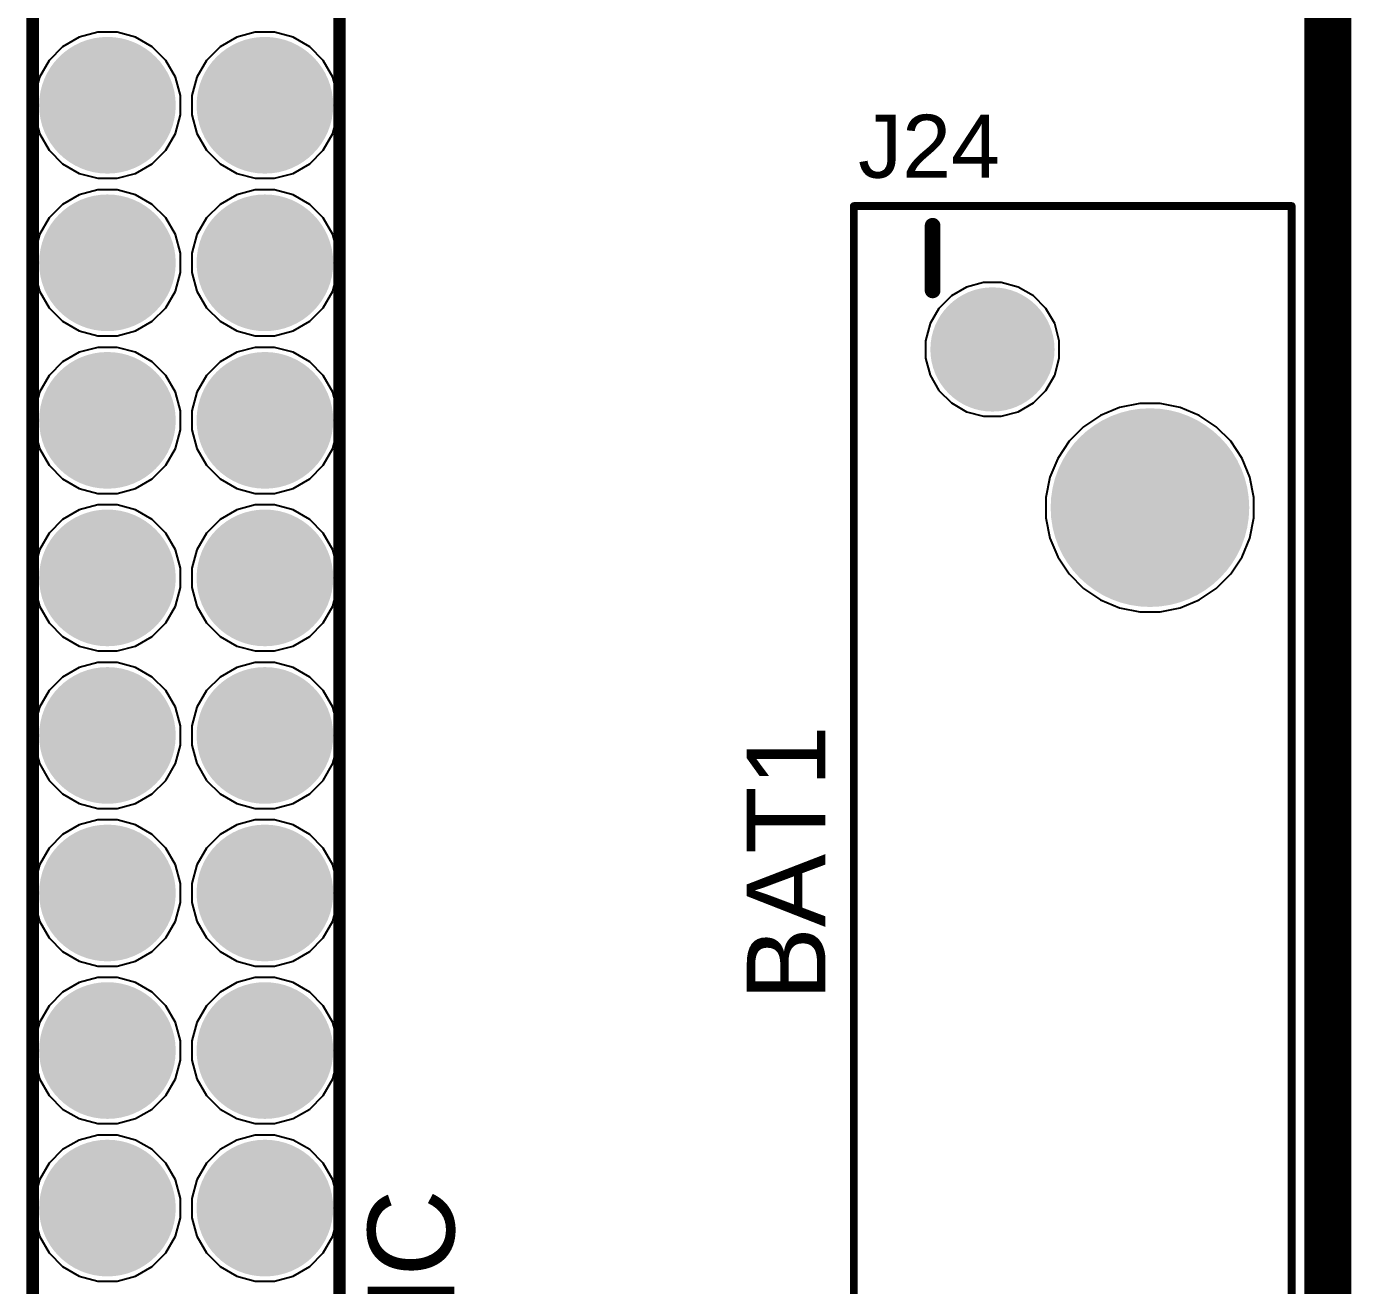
# Model space of a CAD drawing. Header units: millimetres. Extents: x -11 to 156, y -11 to 109.
# Drawn here: x 134.59 to 155.96, y 42.54 to 62.84 of the extents above; entities that cross this region are included whole.
import ezdxf

# ---------------------------------------------------------------- set-up
doc = ezdxf.new("R2010")
doc.units = ezdxf.units.MM
for name, color, linetype in [('BottomLayer', 5, 'Continuous'), ('BottomSolder', 6, 'Continuous'), ('Mechanical1', 6, 'Continuous'), ('Mechanical2', 216, 'Continuous'), ('MultiLayer', 9, 'Continuous'), ('PadHoleLayer', 156, 'Continuous'), ('TopLayer', 1, 'Continuous'), ('TopOverlay', 2, 'Continuous'), ('TopSolder', 216, 'Continuous')]:
    doc.layers.add(name, color=color, linetype=linetype)
doc.styles.add('Arial', font='', dxfattribs={"height": 0.2})
doc.styles.get('Arial').set_extended_font_data('Arial')

# ---------------------------------------------------------------- blocks, each defined once
blk = doc.blocks.new('NH5077_LF_66')
at = {"layer": 'BottomLayer'}
h = blk.add_hatch(color=5, dxfattribs=at)
edge = h.paths.add_edge_path()
edge.add_arc((12.7, 1.27), 0.9, 0, 360)
h = blk.add_hatch(color=5, dxfattribs=at)
edge = h.paths.add_edge_path()
edge.add_arc((10.15, -1.27), 1.5, 0, 360)
at = {"layer": 'BottomSolder'}
h = blk.add_hatch(color=6, dxfattribs=at)
edge = h.paths.add_edge_path()
edge.add_arc((12.7, 1.27), 1.0016, 0, 360)
h = blk.add_hatch(color=6, dxfattribs=at)
edge = h.paths.add_edge_path()
edge.add_arc((10.15, -1.27), 1.6016, 0, 360)
at = {"layer": 'MultiLayer'}
h = blk.add_hatch(color=9, dxfattribs=at)
edge = h.paths.add_edge_path()
edge.add_arc((12.7, 1.27), 0.9, 0, 360)
h = blk.add_hatch(color=9, dxfattribs=at)
edge = h.paths.add_edge_path()
edge.add_arc((10.15, -1.27), 1.5, 0, 360)
at = {"layer": 'PadHoleLayer'}
h = blk.add_hatch(color=156, dxfattribs=at)
edge = h.paths.add_edge_path()
edge.add_arc((12.7, 1.27), 0.46, 0, 360)
h = blk.add_hatch(color=156, dxfattribs=at)
edge = h.paths.add_edge_path()
edge.add_arc((10.15, -1.27), 0.91, 0, 360)
at = {"layer": 'TopLayer'}
h = blk.add_hatch(color=1, dxfattribs=at)
edge = h.paths.add_edge_path()
edge.add_arc((12.7, 1.27), 0.9, 0, 360)
h = blk.add_hatch(color=1, dxfattribs=at)
edge = h.paths.add_edge_path()
edge.add_arc((10.15, -1.27), 1.5, 0, 360)
at = {"layer": 'TopSolder'}
h = blk.add_hatch(color=216, dxfattribs=at)
edge = h.paths.add_edge_path()
edge.add_arc((12.7, 1.27), 1.0016, 0, 360)
h = blk.add_hatch(color=216, dxfattribs=at)
edge = h.paths.add_edge_path()
edge.add_arc((10.15, -1.27), 1.6016, 0, 360)
at = {"layer": 'TopOverlay'}
for points, const_width in [([(-15.0622, 3.5052), (15.0114, 3.5052)], 0.127), ([(15.0114, 3.5052), (15.0114, -3.556)], 0.127), ([(13.6525, 2.2352), (14.6939, 2.2352)], 0.254), ([(-15.0622, -3.556), (15.0114, -3.556)], 0.127)]:
    blk.add_lwpolyline(points, dxfattribs=dict(at, const_width=const_width))
for points, const_width in [([(14.97965, 3.5052, 1), (15.04315, 3.5052, 1)], 0.0635), ([(14.97965, 3.5052, 1), (15.04315, 3.5052, 1)], 0.0635), ([(13.589, 2.2352, 1), (13.716, 2.2352, 1)], 0.127), ([(14.6304, 2.2352, 1), (14.7574, 2.2352, 1)], 0.127), ([(14.97965, -3.556, 1), (15.04315, -3.556, 1)], 0.0635), ([(14.97965, -3.556, 1), (15.04315, -3.556, 1)], 0.0635)]:
    blk.add_lwpolyline(points, format="xyb", close=True, dxfattribs=dict(at, const_width=const_width))
blk = doc.blocks.new('ESW_132_12_G_D_89')
at = {"layer": 'BottomLayer'}
h = blk.add_hatch(color=5, dxfattribs=at)
edge = h.paths.add_edge_path()
edge.add_arc((1.27, 1.27), 1, 0, 360)
h = blk.add_hatch(color=5, dxfattribs=at)
edge = h.paths.add_edge_path()
edge.add_arc((3.81, 1.27), 1, 0, 360)
h = blk.add_hatch(color=5, dxfattribs=at)
edge = h.paths.add_edge_path()
edge.add_arc((6.35, 1.27), 1, 0, 360)
h = blk.add_hatch(color=5, dxfattribs=at)
edge = h.paths.add_edge_path()
edge.add_arc((8.89, 1.27), 1, 0, 360)
h = blk.add_hatch(color=5, dxfattribs=at)
edge = h.paths.add_edge_path()
edge.add_arc((11.43, 1.27), 1, 0, 360)
h = blk.add_hatch(color=5, dxfattribs=at)
edge = h.paths.add_edge_path()
edge.add_arc((13.97, 1.27), 1, 0, 360)
h = blk.add_hatch(color=5, dxfattribs=at)
edge = h.paths.add_edge_path()
edge.add_arc((16.51, 1.27), 1, 0, 360)
h = blk.add_hatch(color=5, dxfattribs=at)
edge = h.paths.add_edge_path()
edge.add_arc((19.05, 1.27), 1, 0, 360)
h = blk.add_hatch(color=5, dxfattribs=at)
edge = h.paths.add_edge_path()
edge.add_arc((1.27, -1.27), 1, 0, 360)
h = blk.add_hatch(color=5, dxfattribs=at)
edge = h.paths.add_edge_path()
edge.add_arc((3.81, -1.27), 1, 0, 360)
h = blk.add_hatch(color=5, dxfattribs=at)
edge = h.paths.add_edge_path()
edge.add_arc((6.35, -1.27), 1, 0, 360)
h = blk.add_hatch(color=5, dxfattribs=at)
edge = h.paths.add_edge_path()
edge.add_arc((8.89, -1.27), 1, 0, 360)
h = blk.add_hatch(color=5, dxfattribs=at)
edge = h.paths.add_edge_path()
edge.add_arc((11.43, -1.27), 1, 0, 360)
h = blk.add_hatch(color=5, dxfattribs=at)
edge = h.paths.add_edge_path()
edge.add_arc((13.97, -1.27), 1, 0, 360)
h = blk.add_hatch(color=5, dxfattribs=at)
edge = h.paths.add_edge_path()
edge.add_arc((16.51, -1.27), 1, 0, 360)
h = blk.add_hatch(color=5, dxfattribs=at)
edge = h.paths.add_edge_path()
edge.add_arc((19.05, -1.27), 1, 0, 360)
at = {"layer": 'BottomSolder'}
h = blk.add_hatch(color=6, dxfattribs=at)
edge = h.paths.add_edge_path()
edge.add_arc((1.27, 1.27), 1.102, 0, 360)
h = blk.add_hatch(color=6, dxfattribs=at)
edge = h.paths.add_edge_path()
edge.add_arc((3.81, 1.27), 1.102, 0, 360)
h = blk.add_hatch(color=6, dxfattribs=at)
edge = h.paths.add_edge_path()
edge.add_arc((6.35, 1.27), 1.102, 0, 360)
h = blk.add_hatch(color=6, dxfattribs=at)
edge = h.paths.add_edge_path()
edge.add_arc((8.89, 1.27), 1.102, 0, 360)
h = blk.add_hatch(color=6, dxfattribs=at)
edge = h.paths.add_edge_path()
edge.add_arc((11.43, 1.27), 1.102, 0, 360)
h = blk.add_hatch(color=6, dxfattribs=at)
edge = h.paths.add_edge_path()
edge.add_arc((13.97, 1.27), 1.102, 0, 360)
h = blk.add_hatch(color=6, dxfattribs=at)
edge = h.paths.add_edge_path()
edge.add_arc((16.51, 1.27), 1.102, 0, 360)
h = blk.add_hatch(color=6, dxfattribs=at)
edge = h.paths.add_edge_path()
edge.add_arc((19.05, 1.27), 1.102, 0, 360)
h = blk.add_hatch(color=6, dxfattribs=at)
edge = h.paths.add_edge_path()
edge.add_arc((1.27, -1.27), 1.102, 0, 360)
h = blk.add_hatch(color=6, dxfattribs=at)
edge = h.paths.add_edge_path()
edge.add_arc((3.81, -1.27), 1.102, 0, 360)
h = blk.add_hatch(color=6, dxfattribs=at)
edge = h.paths.add_edge_path()
edge.add_arc((6.35, -1.27), 1.102, 0, 360)
h = blk.add_hatch(color=6, dxfattribs=at)
edge = h.paths.add_edge_path()
edge.add_arc((8.89, -1.27), 1.102, 0, 360)
h = blk.add_hatch(color=6, dxfattribs=at)
edge = h.paths.add_edge_path()
edge.add_arc((11.43, -1.27), 1.102, 0, 360)
h = blk.add_hatch(color=6, dxfattribs=at)
edge = h.paths.add_edge_path()
edge.add_arc((13.97, -1.27), 1.102, 0, 360)
h = blk.add_hatch(color=6, dxfattribs=at)
edge = h.paths.add_edge_path()
edge.add_arc((16.51, -1.27), 1.102, 0, 360)
h = blk.add_hatch(color=6, dxfattribs=at)
edge = h.paths.add_edge_path()
edge.add_arc((19.05, -1.27), 1.102, 0, 360)
at = {"layer": 'MultiLayer'}
h = blk.add_hatch(color=9, dxfattribs=at)
edge = h.paths.add_edge_path()
edge.add_arc((1.27, 1.27), 1, 0, 360)
h = blk.add_hatch(color=9, dxfattribs=at)
edge = h.paths.add_edge_path()
edge.add_arc((3.81, 1.27), 1, 0, 360)
h = blk.add_hatch(color=9, dxfattribs=at)
edge = h.paths.add_edge_path()
edge.add_arc((6.35, 1.27), 1, 0, 360)
h = blk.add_hatch(color=9, dxfattribs=at)
edge = h.paths.add_edge_path()
edge.add_arc((8.89, 1.27), 1, 0, 360)
h = blk.add_hatch(color=9, dxfattribs=at)
edge = h.paths.add_edge_path()
edge.add_arc((11.43, 1.27), 1, 0, 360)
h = blk.add_hatch(color=9, dxfattribs=at)
edge = h.paths.add_edge_path()
edge.add_arc((13.97, 1.27), 1, 0, 360)
h = blk.add_hatch(color=9, dxfattribs=at)
edge = h.paths.add_edge_path()
edge.add_arc((16.51, 1.27), 1, 0, 360)
h = blk.add_hatch(color=9, dxfattribs=at)
edge = h.paths.add_edge_path()
edge.add_arc((19.05, 1.27), 1, 0, 360)
h = blk.add_hatch(color=9, dxfattribs=at)
edge = h.paths.add_edge_path()
edge.add_arc((1.27, -1.27), 1, 0, 360)
h = blk.add_hatch(color=9, dxfattribs=at)
edge = h.paths.add_edge_path()
edge.add_arc((3.81, -1.27), 1, 0, 360)
h = blk.add_hatch(color=9, dxfattribs=at)
edge = h.paths.add_edge_path()
edge.add_arc((6.35, -1.27), 1, 0, 360)
h = blk.add_hatch(color=9, dxfattribs=at)
edge = h.paths.add_edge_path()
edge.add_arc((8.89, -1.27), 1, 0, 360)
h = blk.add_hatch(color=9, dxfattribs=at)
edge = h.paths.add_edge_path()
edge.add_arc((11.43, -1.27), 1, 0, 360)
h = blk.add_hatch(color=9, dxfattribs=at)
edge = h.paths.add_edge_path()
edge.add_arc((13.97, -1.27), 1, 0, 360)
h = blk.add_hatch(color=9, dxfattribs=at)
edge = h.paths.add_edge_path()
edge.add_arc((16.51, -1.27), 1, 0, 360)
h = blk.add_hatch(color=9, dxfattribs=at)
edge = h.paths.add_edge_path()
edge.add_arc((19.05, -1.27), 1, 0, 360)
at = {"layer": 'PadHoleLayer'}
h = blk.add_hatch(color=156, dxfattribs=at)
edge = h.paths.add_edge_path()
edge.add_arc((1.27, 1.27), 0.52, 0, 360)
h = blk.add_hatch(color=156, dxfattribs=at)
edge = h.paths.add_edge_path()
edge.add_arc((3.81, 1.27), 0.52, 0, 360)
h = blk.add_hatch(color=156, dxfattribs=at)
edge = h.paths.add_edge_path()
edge.add_arc((6.35, 1.27), 0.52, 0, 360)
h = blk.add_hatch(color=156, dxfattribs=at)
edge = h.paths.add_edge_path()
edge.add_arc((8.89, 1.27), 0.52, 0, 360)
h = blk.add_hatch(color=156, dxfattribs=at)
edge = h.paths.add_edge_path()
edge.add_arc((11.43, 1.27), 0.52, 0, 360)
h = blk.add_hatch(color=156, dxfattribs=at)
edge = h.paths.add_edge_path()
edge.add_arc((13.97, 1.27), 0.52, 0, 360)
h = blk.add_hatch(color=156, dxfattribs=at)
edge = h.paths.add_edge_path()
edge.add_arc((16.51, 1.27), 0.52, 0, 360)
h = blk.add_hatch(color=156, dxfattribs=at)
edge = h.paths.add_edge_path()
edge.add_arc((19.05, 1.27), 0.52, 0, 360)
h = blk.add_hatch(color=156, dxfattribs=at)
edge = h.paths.add_edge_path()
edge.add_arc((1.27, -1.27), 0.52, 0, 360)
h = blk.add_hatch(color=156, dxfattribs=at)
edge = h.paths.add_edge_path()
edge.add_arc((3.81, -1.27), 0.52, 0, 360)
h = blk.add_hatch(color=156, dxfattribs=at)
edge = h.paths.add_edge_path()
edge.add_arc((6.35, -1.27), 0.52, 0, 360)
h = blk.add_hatch(color=156, dxfattribs=at)
edge = h.paths.add_edge_path()
edge.add_arc((8.89, -1.27), 0.52, 0, 360)
h = blk.add_hatch(color=156, dxfattribs=at)
edge = h.paths.add_edge_path()
edge.add_arc((11.43, -1.27), 0.52, 0, 360)
h = blk.add_hatch(color=156, dxfattribs=at)
edge = h.paths.add_edge_path()
edge.add_arc((13.97, -1.27), 0.52, 0, 360)
h = blk.add_hatch(color=156, dxfattribs=at)
edge = h.paths.add_edge_path()
edge.add_arc((16.51, -1.27), 0.52, 0, 360)
h = blk.add_hatch(color=156, dxfattribs=at)
edge = h.paths.add_edge_path()
edge.add_arc((19.05, -1.27), 0.52, 0, 360)
at = {"layer": 'TopLayer'}
h = blk.add_hatch(color=1, dxfattribs=at)
edge = h.paths.add_edge_path()
edge.add_arc((1.27, 1.27), 1, 0, 360)
h = blk.add_hatch(color=1, dxfattribs=at)
edge = h.paths.add_edge_path()
edge.add_arc((3.81, 1.27), 1, 0, 360)
h = blk.add_hatch(color=1, dxfattribs=at)
edge = h.paths.add_edge_path()
edge.add_arc((6.35, 1.27), 1, 0, 360)
h = blk.add_hatch(color=1, dxfattribs=at)
edge = h.paths.add_edge_path()
edge.add_arc((8.89, 1.27), 1, 0, 360)
h = blk.add_hatch(color=1, dxfattribs=at)
edge = h.paths.add_edge_path()
edge.add_arc((11.43, 1.27), 1, 0, 360)
h = blk.add_hatch(color=1, dxfattribs=at)
edge = h.paths.add_edge_path()
edge.add_arc((13.97, 1.27), 1, 0, 360)
h = blk.add_hatch(color=1, dxfattribs=at)
edge = h.paths.add_edge_path()
edge.add_arc((16.51, 1.27), 1, 0, 360)
h = blk.add_hatch(color=1, dxfattribs=at)
edge = h.paths.add_edge_path()
edge.add_arc((19.05, 1.27), 1, 0, 360)
h = blk.add_hatch(color=1, dxfattribs=at)
edge = h.paths.add_edge_path()
edge.add_arc((1.27, -1.27), 1, 0, 360)
h = blk.add_hatch(color=1, dxfattribs=at)
edge = h.paths.add_edge_path()
edge.add_arc((3.81, -1.27), 1, 0, 360)
h = blk.add_hatch(color=1, dxfattribs=at)
edge = h.paths.add_edge_path()
edge.add_arc((6.35, -1.27), 1, 0, 360)
h = blk.add_hatch(color=1, dxfattribs=at)
edge = h.paths.add_edge_path()
edge.add_arc((8.89, -1.27), 1, 0, 360)
h = blk.add_hatch(color=1, dxfattribs=at)
edge = h.paths.add_edge_path()
edge.add_arc((11.43, -1.27), 1, 0, 360)
h = blk.add_hatch(color=1, dxfattribs=at)
edge = h.paths.add_edge_path()
edge.add_arc((13.97, -1.27), 1, 0, 360)
h = blk.add_hatch(color=1, dxfattribs=at)
edge = h.paths.add_edge_path()
edge.add_arc((16.51, -1.27), 1, 0, 360)
h = blk.add_hatch(color=1, dxfattribs=at)
edge = h.paths.add_edge_path()
edge.add_arc((19.05, -1.27), 1, 0, 360)
at = {"layer": 'TopSolder'}
h = blk.add_hatch(color=216, dxfattribs=at)
edge = h.paths.add_edge_path()
edge.add_arc((1.27, 1.27), 1.102, 0, 360)
h = blk.add_hatch(color=216, dxfattribs=at)
edge = h.paths.add_edge_path()
edge.add_arc((3.81, 1.27), 1.102, 0, 360)
h = blk.add_hatch(color=216, dxfattribs=at)
edge = h.paths.add_edge_path()
edge.add_arc((6.35, 1.27), 1.102, 0, 360)
h = blk.add_hatch(color=216, dxfattribs=at)
edge = h.paths.add_edge_path()
edge.add_arc((8.89, 1.27), 1.102, 0, 360)
h = blk.add_hatch(color=216, dxfattribs=at)
edge = h.paths.add_edge_path()
edge.add_arc((11.43, 1.27), 1.102, 0, 360)
h = blk.add_hatch(color=216, dxfattribs=at)
edge = h.paths.add_edge_path()
edge.add_arc((13.97, 1.27), 1.102, 0, 360)
h = blk.add_hatch(color=216, dxfattribs=at)
edge = h.paths.add_edge_path()
edge.add_arc((16.51, 1.27), 1.102, 0, 360)
h = blk.add_hatch(color=216, dxfattribs=at)
edge = h.paths.add_edge_path()
edge.add_arc((19.05, 1.27), 1.102, 0, 360)
h = blk.add_hatch(color=216, dxfattribs=at)
edge = h.paths.add_edge_path()
edge.add_arc((1.27, -1.27), 1.102, 0, 360)
h = blk.add_hatch(color=216, dxfattribs=at)
edge = h.paths.add_edge_path()
edge.add_arc((3.81, -1.27), 1.102, 0, 360)
h = blk.add_hatch(color=216, dxfattribs=at)
edge = h.paths.add_edge_path()
edge.add_arc((6.35, -1.27), 1.102, 0, 360)
h = blk.add_hatch(color=216, dxfattribs=at)
edge = h.paths.add_edge_path()
edge.add_arc((8.89, -1.27), 1.102, 0, 360)
h = blk.add_hatch(color=216, dxfattribs=at)
edge = h.paths.add_edge_path()
edge.add_arc((11.43, -1.27), 1.102, 0, 360)
h = blk.add_hatch(color=216, dxfattribs=at)
edge = h.paths.add_edge_path()
edge.add_arc((13.97, -1.27), 1.102, 0, 360)
h = blk.add_hatch(color=216, dxfattribs=at)
edge = h.paths.add_edge_path()
edge.add_arc((16.51, -1.27), 1.102, 0, 360)
h = blk.add_hatch(color=216, dxfattribs=at)
edge = h.paths.add_edge_path()
edge.add_arc((19.05, -1.27), 1.102, 0, 360)
at = {"layer": 'TopOverlay', "const_width": 0.2}
for points in [[(-40.895, 2.475), (40.895, 2.475)], [(-40.895, -2.475), (40.895, -2.475)]]:
    blk.add_lwpolyline(points, dxfattribs=at)

msp = doc.modelspace()

# ---------------------------------------------------------------- linework, layer by layer
at = {"layer": 'BottomLayer'}
for p, q in [((155.575, 96.329), (155.575, -5.08)), ((135.435, 62.667), (135.167, 62.512)), ((135.735, 62.747), (135.435, 62.667)), ((136.045, 62.747), (135.735, 62.747)), ((136.345, 62.667), (136.045, 62.747)), ((136.613, 62.512), (136.345, 62.667)), ((137.975, 62.667), (137.707, 62.512)), ((138.275, 62.747), (137.975, 62.667)), ((138.585, 62.747), (138.275, 62.747)), ((138.885, 62.667), (138.585, 62.747)), ((139.153, 62.512), (138.885, 62.667)), ((135.167, 62.512), (134.948, 62.293)), ((136.832, 62.293), (136.613, 62.512)), ((137.707, 62.512), (137.488, 62.293)), ((139.372, 62.293), (139.153, 62.512)), ((134.948, 62.293), (134.792, 62.024)), ((136.988, 62.024), (136.832, 62.293)), ((137.488, 62.293), (137.332, 62.024)), ((139.528, 62.024), (139.372, 62.293)), ((134.792, 62.024), (134.712, 61.725)), ((137.068, 61.725), (136.988, 62.024)), ((137.332, 62.024), (137.252, 61.725)), ((139.608, 61.725), (139.528, 62.024)), ((134.712, 61.725), (134.712, 61.415)), ((137.068, 61.415), (137.068, 61.725)), ((137.252, 61.725), (137.252, 61.415)), ((139.608, 61.415), (139.608, 61.725)), ((134.712, 61.415), (134.792, 61.115)), ((136.988, 61.115), (137.068, 61.415)), ((137.252, 61.415), (137.332, 61.115)), ((139.528, 61.115), (139.608, 61.415)), ((134.792, 61.115), (134.948, 60.846)), ((136.832, 60.846), (136.988, 61.115)), ((137.332, 61.115), (137.488, 60.846)), ((139.372, 60.846), (139.528, 61.115)), ((134.948, 60.846), (135.167, 60.627)), ((136.613, 60.627), (136.832, 60.846)), ((137.488, 60.846), (137.707, 60.627)), ((139.153, 60.627), (139.372, 60.846)), ((135.167, 60.627), (135.435, 60.472)), ((136.345, 60.472), (136.613, 60.627)), ((137.707, 60.627), (137.975, 60.472)), ((138.885, 60.472), (139.153, 60.627)), ((135.435, 60.472), (135.735, 60.392)), ((135.735, 60.392), (136.045, 60.392)), ((136.045, 60.392), (136.345, 60.472)), ((137.975, 60.472), (138.275, 60.392)), ((138.275, 60.392), (138.585, 60.392)), ((138.585, 60.392), (138.885, 60.472)), ((135.435, 60.127), (135.167, 59.972)), ((135.735, 60.207), (135.435, 60.127)), ((136.045, 60.207), (135.735, 60.207)), ((136.345, 60.127), (136.045, 60.207)), ((136.613, 59.972), (136.345, 60.127)), ((137.975, 60.127), (137.707, 59.972)), ((138.275, 60.207), (137.975, 60.127)), ((138.585, 60.207), (138.275, 60.207)), ((138.885, 60.127), (138.585, 60.207)), ((139.153, 59.972), (138.885, 60.127)), ((135.167, 59.972), (134.948, 59.753)), ((136.832, 59.753), (136.613, 59.972)), ((137.707, 59.972), (137.488, 59.753)), ((139.372, 59.753), (139.153, 59.972)), ((134.948, 59.753), (134.792, 59.484)), ((136.988, 59.484), (136.832, 59.753)), ((137.488, 59.753), (137.332, 59.484)), ((139.528, 59.484), (139.372, 59.753)), ((134.792, 59.484), (134.712, 59.185)), ((137.068, 59.185), (136.988, 59.484)), ((137.332, 59.484), (137.252, 59.185)), ((139.608, 59.185), (139.528, 59.484)), ((134.712, 59.185), (134.712, 58.875)), ((137.068, 58.875), (137.068, 59.185)), ((137.252, 59.185), (137.252, 58.875)), ((139.608, 58.875), (139.608, 59.185)), ((134.712, 58.875), (134.792, 58.575)), ((136.988, 58.575), (137.068, 58.875)), ((137.252, 58.875), (137.332, 58.575)), ((139.528, 58.575), (139.608, 58.875)), ((134.792, 58.575), (134.948, 58.306)), ((136.832, 58.306), (136.988, 58.575)), ((137.332, 58.575), (137.488, 58.306)), ((139.372, 58.306), (139.528, 58.575)), ((149.749, 58.637), (149.503, 58.495)), ((150.023, 58.71), (149.749, 58.637)), ((150.307, 58.71), (150.023, 58.71)), ((150.581, 58.637), (150.307, 58.71)), ((150.827, 58.495), (150.581, 58.637)), ((149.503, 58.495), (149.302, 58.294)), ((151.027, 58.294), (150.827, 58.495)), ((134.948, 58.306), (135.167, 58.087)), ((136.613, 58.087), (136.832, 58.306)), ((137.488, 58.306), (137.707, 58.087)), ((139.153, 58.087), (139.372, 58.306)), ((149.302, 58.294), (149.16, 58.049)), ((151.169, 58.049), (151.027, 58.294)), ((135.167, 58.087), (135.435, 57.932)), ((135.435, 57.932), (135.735, 57.852)), ((136.045, 57.852), (136.345, 57.932)), ((136.345, 57.932), (136.613, 58.087)), ((137.707, 58.087), (137.975, 57.932)), ((137.975, 57.932), (138.275, 57.852)), ((138.585, 57.852), (138.885, 57.932)), ((138.885, 57.932), (139.153, 58.087)), ((149.16, 58.049), (149.087, 57.774)), ((151.243, 57.774), (151.169, 58.049)), ((135.735, 57.852), (136.045, 57.852)), ((138.275, 57.852), (138.585, 57.852)), ((149.087, 57.774), (149.087, 57.491)), ((151.243, 57.491), (151.243, 57.774)), ((135.435, 57.587), (135.167, 57.432)), ((135.735, 57.667), (135.435, 57.587)), ((136.045, 57.667), (135.735, 57.667)), ((136.345, 57.587), (136.045, 57.667)), ((136.613, 57.432), (136.345, 57.587)), ((137.975, 57.587), (137.707, 57.432)), ((138.275, 57.667), (137.975, 57.587)), ((138.585, 57.667), (138.275, 57.667)), ((138.885, 57.587), (138.585, 57.667)), ((139.153, 57.432), (138.885, 57.587)), ((149.087, 57.491), (149.16, 57.217)), ((151.169, 57.217), (151.243, 57.491)), ((135.167, 57.432), (134.948, 57.213)), ((136.832, 57.213), (136.613, 57.432)), ((137.707, 57.432), (137.488, 57.213)), ((139.372, 57.213), (139.153, 57.432)), ((134.948, 57.213), (134.792, 56.944)), ((136.988, 56.944), (136.832, 57.213)), ((137.488, 57.213), (137.332, 56.944)), ((139.528, 56.944), (139.372, 57.213)), ((149.16, 57.217), (149.302, 56.971)), ((151.027, 56.971), (151.169, 57.217)), ((134.792, 56.944), (134.712, 56.645)), ((137.068, 56.645), (136.988, 56.944)), ((137.332, 56.944), (137.252, 56.645)), ((139.608, 56.645), (139.528, 56.944)), ((149.302, 56.971), (149.503, 56.77)), ((150.827, 56.77), (151.027, 56.971)), ((134.712, 56.645), (134.712, 56.335)), ((137.068, 56.335), (137.068, 56.645)), ((137.252, 56.645), (137.252, 56.335)), ((139.608, 56.335), (139.608, 56.645)), ((149.503, 56.77), (149.749, 56.628)), ((150.581, 56.628), (150.827, 56.77)), ((152.215, 56.696), (151.91, 56.569)), ((152.54, 56.76), (152.215, 56.696)), ((152.87, 56.76), (152.54, 56.76)), ((153.194, 56.696), (152.87, 56.76)), ((153.5, 56.569), (153.194, 56.696)), ((149.749, 56.628), (150.023, 56.555)), ((150.023, 56.555), (150.307, 56.555)), ((150.307, 56.555), (150.581, 56.628)), ((151.91, 56.569), (151.635, 56.386)), ((153.774, 56.386), (153.5, 56.569)), ((134.712, 56.335), (134.792, 56.035)), ((136.988, 56.035), (137.068, 56.335)), ((137.252, 56.335), (137.332, 56.035)), ((139.528, 56.035), (139.608, 56.335)), ((151.635, 56.386), (151.402, 56.152)), ((154.008, 56.152), (153.774, 56.386)), ((134.792, 56.035), (134.948, 55.766)), ((136.832, 55.766), (136.988, 56.035)), ((137.332, 56.035), (137.488, 55.766)), ((139.372, 55.766), (139.528, 56.035)), ((151.402, 56.152), (151.218, 55.877)), ((154.192, 55.877), (154.008, 56.152)), ((151.218, 55.877), (151.091, 55.572)), ((154.318, 55.572), (154.192, 55.877)), ((134.948, 55.766), (135.167, 55.547)), ((136.613, 55.547), (136.832, 55.766)), ((137.488, 55.766), (137.707, 55.547)), ((139.153, 55.547), (139.372, 55.766)), ((151.091, 55.572), (151.027, 55.248)), ((154.383, 55.248), (154.318, 55.572)), ((135.167, 55.547), (135.435, 55.392)), ((135.435, 55.392), (135.735, 55.312)), ((136.045, 55.312), (136.345, 55.392)), ((136.345, 55.392), (136.613, 55.547)), ((137.707, 55.547), (137.975, 55.392)), ((137.975, 55.392), (138.275, 55.312)), ((138.585, 55.312), (138.885, 55.392)), ((138.885, 55.392), (139.153, 55.547)), ((135.735, 55.312), (136.045, 55.312)), ((138.275, 55.312), (138.585, 55.312)), ((151.027, 55.248), (151.027, 54.917)), ((154.383, 54.917), (154.383, 55.248)), ((135.435, 55.047), (135.167, 54.892)), ((135.735, 55.127), (135.435, 55.047)), ((136.045, 55.127), (135.735, 55.127)), ((136.345, 55.047), (136.045, 55.127)), ((136.613, 54.892), (136.345, 55.047)), ((137.975, 55.047), (137.707, 54.892)), ((138.275, 55.127), (137.975, 55.047)), ((138.585, 55.127), (138.275, 55.127)), ((138.885, 55.047), (138.585, 55.127)), ((139.153, 54.892), (138.885, 55.047)), ((135.167, 54.892), (134.948, 54.673)), ((136.832, 54.673), (136.613, 54.892)), ((137.707, 54.892), (137.488, 54.673)), ((139.372, 54.673), (139.153, 54.892)), ((151.027, 54.917), (151.091, 54.593)), ((154.318, 54.593), (154.383, 54.917)), ((134.948, 54.673), (134.792, 54.404)), ((136.988, 54.404), (136.832, 54.673)), ((137.488, 54.673), (137.332, 54.404)), ((139.528, 54.404), (139.372, 54.673)), ((151.091, 54.593), (151.218, 54.288)), ((154.192, 54.288), (154.318, 54.593)), ((134.792, 54.404), (134.712, 54.105)), ((137.068, 54.105), (136.988, 54.404)), ((137.332, 54.404), (137.252, 54.105)), ((139.608, 54.105), (139.528, 54.404)), ((151.218, 54.288), (151.402, 54.013)), ((154.008, 54.013), (154.192, 54.288)), ((134.712, 54.105), (134.712, 53.795)), ((137.068, 53.795), (137.068, 54.105)), ((137.252, 54.105), (137.252, 53.795)), ((139.608, 53.795), (139.608, 54.105)), ((151.402, 54.013), (151.635, 53.779)), ((153.774, 53.779), (154.008, 54.013)), ((134.712, 53.795), (134.792, 53.495)), ((136.988, 53.495), (137.068, 53.795)), ((137.252, 53.795), (137.332, 53.495)), ((139.528, 53.495), (139.608, 53.795)), ((151.635, 53.779), (151.91, 53.596)), ((153.5, 53.596), (153.774, 53.779)), ((134.792, 53.495), (134.948, 53.226)), ((136.832, 53.226), (136.988, 53.495)), ((137.332, 53.495), (137.488, 53.226)), ((139.372, 53.226), (139.528, 53.495)), ((151.91, 53.596), (152.215, 53.469)), ((152.215, 53.469), (152.54, 53.405)), ((152.87, 53.405), (153.194, 53.469)), ((153.194, 53.469), (153.5, 53.596)), ((134.948, 53.226), (135.167, 53.007)), ((136.613, 53.007), (136.832, 53.226)), ((137.488, 53.226), (137.707, 53.007)), ((139.153, 53.007), (139.372, 53.226)), ((152.54, 53.405), (152.87, 53.405)), ((135.167, 53.007), (135.435, 52.852)), ((136.345, 52.852), (136.613, 53.007)), ((137.707, 53.007), (137.975, 52.852)), ((138.885, 52.852), (139.153, 53.007)), ((135.435, 52.852), (135.735, 52.772)), ((136.045, 52.772), (136.345, 52.852)), ((137.975, 52.852), (138.275, 52.772)), ((138.585, 52.772), (138.885, 52.852)), ((135.735, 52.587), (135.435, 52.507)), ((135.735, 52.772), (136.045, 52.772)), ((136.045, 52.587), (135.735, 52.587)), ((136.345, 52.507), (136.045, 52.587)), ((138.275, 52.587), (137.975, 52.507)), ((138.275, 52.772), (138.585, 52.772)), ((138.585, 52.587), (138.275, 52.587)), ((138.885, 52.507), (138.585, 52.587)), ((135.435, 52.507), (135.167, 52.352)), ((136.613, 52.352), (136.345, 52.507)), ((137.975, 52.507), (137.707, 52.352)), ((139.153, 52.352), (138.885, 52.507)), ((135.167, 52.352), (134.948, 52.133)), ((136.832, 52.133), (136.613, 52.352)), ((137.707, 52.352), (137.488, 52.133)), ((139.372, 52.133), (139.153, 52.352)), ((134.948, 52.133), (134.792, 51.864)), ((136.988, 51.864), (136.832, 52.133)), ((137.488, 52.133), (137.332, 51.864)), ((139.528, 51.864), (139.372, 52.133)), ((134.792, 51.864), (134.712, 51.565)), ((137.068, 51.565), (136.988, 51.864)), ((137.332, 51.864), (137.252, 51.565)), ((139.608, 51.565), (139.528, 51.864)), ((134.712, 51.565), (134.712, 51.255)), ((137.068, 51.255), (137.068, 51.565)), ((137.252, 51.565), (137.252, 51.255)), ((139.608, 51.255), (139.608, 51.565)), ((134.712, 51.255), (134.792, 50.955)), ((136.988, 50.955), (137.068, 51.255)), ((137.252, 51.255), (137.332, 50.955)), ((139.528, 50.955), (139.608, 51.255)), ((134.792, 50.955), (134.948, 50.686)), ((136.832, 50.686), (136.988, 50.955)), ((137.332, 50.955), (137.488, 50.686)), ((139.372, 50.686), (139.528, 50.955)), ((134.948, 50.686), (135.167, 50.467)), ((136.613, 50.467), (136.832, 50.686)), ((137.488, 50.686), (137.707, 50.467)), ((139.153, 50.467), (139.372, 50.686)), ((135.167, 50.467), (135.435, 50.312)), ((136.345, 50.312), (136.613, 50.467)), ((137.707, 50.467), (137.975, 50.312)), ((138.885, 50.312), (139.153, 50.467)), ((135.435, 50.312), (135.735, 50.232)), ((135.735, 50.232), (136.045, 50.232)), ((136.045, 50.232), (136.345, 50.312)), ((137.975, 50.312), (138.275, 50.232)), ((138.275, 50.232), (138.585, 50.232)), ((138.585, 50.232), (138.885, 50.312)), ((135.735, 50.047), (135.435, 49.967)), ((136.045, 50.047), (135.735, 50.047)), ((136.345, 49.967), (136.045, 50.047)), ((138.275, 50.047), (137.975, 49.967)), ((138.585, 50.047), (138.275, 50.047)), ((138.885, 49.967), (138.585, 50.047)), ((135.167, 49.812), (134.948, 49.593)), ((135.435, 49.967), (135.167, 49.812)), ((136.613, 49.812), (136.345, 49.967)), ((136.832, 49.593), (136.613, 49.812)), ((137.707, 49.812), (137.488, 49.593)), ((137.975, 49.967), (137.707, 49.812)), ((139.153, 49.812), (138.885, 49.967)), ((139.372, 49.593), (139.153, 49.812)), ((134.948, 49.593), (134.792, 49.324)), ((136.988, 49.324), (136.832, 49.593)), ((137.488, 49.593), (137.332, 49.324)), ((139.528, 49.324), (139.372, 49.593)), ((134.792, 49.324), (134.712, 49.025)), ((137.068, 49.025), (136.988, 49.324)), ((137.332, 49.324), (137.252, 49.025)), ((139.608, 49.025), (139.528, 49.324)), ((134.712, 49.025), (134.712, 48.715)), ((137.068, 48.715), (137.068, 49.025)), ((137.252, 49.025), (137.252, 48.715)), ((139.608, 48.715), (139.608, 49.025)), ((134.712, 48.715), (134.792, 48.415)), ((136.988, 48.415), (137.068, 48.715)), ((137.252, 48.715), (137.332, 48.415)), ((139.528, 48.415), (139.608, 48.715)), ((134.792, 48.415), (134.948, 48.146)), ((136.832, 48.146), (136.988, 48.415)), ((137.332, 48.415), (137.488, 48.146)), ((139.372, 48.146), (139.528, 48.415)), ((134.948, 48.146), (135.167, 47.927)), ((136.613, 47.927), (136.832, 48.146)), ((137.488, 48.146), (137.707, 47.927)), ((139.153, 47.927), (139.372, 48.146)), ((135.167, 47.927), (135.435, 47.772)), ((136.345, 47.772), (136.613, 47.927)), ((137.707, 47.927), (137.975, 47.772)), ((138.885, 47.772), (139.153, 47.927)), ((135.435, 47.772), (135.735, 47.692)), ((135.735, 47.692), (136.045, 47.692)), ((136.045, 47.692), (136.345, 47.772)), ((137.975, 47.772), (138.275, 47.692)), ((138.275, 47.692), (138.585, 47.692)), ((138.585, 47.692), (138.885, 47.772)), ((135.735, 47.507), (135.435, 47.427)), ((136.045, 47.507), (135.735, 47.507)), ((136.345, 47.427), (136.045, 47.507)), ((138.275, 47.507), (137.975, 47.427)), ((138.585, 47.507), (138.275, 47.507)), ((138.885, 47.427), (138.585, 47.507)), ((135.167, 47.272), (134.948, 47.053)), ((135.435, 47.427), (135.167, 47.272)), ((136.613, 47.272), (136.345, 47.427)), ((136.832, 47.053), (136.613, 47.272)), ((137.707, 47.272), (137.488, 47.053)), ((137.975, 47.427), (137.707, 47.272)), ((139.153, 47.272), (138.885, 47.427)), ((139.372, 47.053), (139.153, 47.272)), ((134.948, 47.053), (134.792, 46.784)), ((136.988, 46.784), (136.832, 47.053)), ((137.488, 47.053), (137.332, 46.784)), ((139.528, 46.784), (139.372, 47.053)), ((134.792, 46.784), (134.712, 46.485)), ((137.068, 46.485), (136.988, 46.784)), ((137.332, 46.784), (137.252, 46.485)), ((139.608, 46.485), (139.528, 46.784)), ((134.712, 46.485), (134.712, 46.175)), ((137.068, 46.175), (137.068, 46.485)), ((137.252, 46.485), (137.252, 46.175)), ((139.608, 46.175), (139.608, 46.485)), ((134.712, 46.175), (134.792, 45.875)), ((136.988, 45.875), (137.068, 46.175)), ((137.252, 46.175), (137.332, 45.875)), ((139.528, 45.875), (139.608, 46.175)), ((134.792, 45.875), (134.948, 45.606)), ((136.832, 45.606), (136.988, 45.875)), ((137.332, 45.875), (137.488, 45.606)), ((139.372, 45.606), (139.528, 45.875)), ((134.948, 45.606), (135.167, 45.387)), ((136.613, 45.387), (136.832, 45.606)), ((137.488, 45.606), (137.707, 45.387)), ((139.153, 45.387), (139.372, 45.606)), ((135.167, 45.387), (135.435, 45.232)), ((136.345, 45.232), (136.613, 45.387)), ((137.707, 45.387), (137.975, 45.232)), ((138.885, 45.232), (139.153, 45.387)), ((135.435, 45.232), (135.735, 45.152)), ((135.735, 45.152), (136.045, 45.152)), ((136.045, 45.152), (136.345, 45.232)), ((137.975, 45.232), (138.275, 45.152)), ((138.275, 45.152), (138.585, 45.152)), ((138.585, 45.152), (138.885, 45.232)), ((135.435, 44.887), (135.167, 44.732)), ((135.735, 44.967), (135.435, 44.887)), ((136.045, 44.967), (135.735, 44.967)), ((136.345, 44.887), (136.045, 44.967)), ((136.613, 44.732), (136.345, 44.887)), ((137.975, 44.887), (137.707, 44.732)), ((138.275, 44.967), (137.975, 44.887)), ((138.585, 44.967), (138.275, 44.967)), ((138.885, 44.887), (138.585, 44.967)), ((139.153, 44.732), (138.885, 44.887)), ((135.167, 44.732), (134.948, 44.513)), ((136.832, 44.513), (136.613, 44.732)), ((137.707, 44.732), (137.488, 44.513)), ((139.372, 44.513), (139.153, 44.732)), ((134.948, 44.513), (134.792, 44.244)), ((136.988, 44.244), (136.832, 44.513)), ((137.488, 44.513), (137.332, 44.244)), ((139.528, 44.244), (139.372, 44.513)), ((134.792, 44.244), (134.712, 43.945)), ((137.068, 43.945), (136.988, 44.244)), ((137.332, 44.244), (137.252, 43.945)), ((139.608, 43.945), (139.528, 44.244)), ((134.712, 43.945), (134.712, 43.635)), ((137.068, 43.635), (137.068, 43.945)), ((137.252, 43.945), (137.252, 43.635)), ((139.608, 43.635), (139.608, 43.945)), ((134.712, 43.635), (134.792, 43.335)), ((136.988, 43.335), (137.068, 43.635)), ((137.252, 43.635), (137.332, 43.335)), ((139.528, 43.335), (139.608, 43.635)), ((134.792, 43.335), (134.948, 43.066)), ((136.832, 43.066), (136.988, 43.335)), ((137.332, 43.335), (137.488, 43.066)), ((139.372, 43.066), (139.528, 43.335)), ((134.948, 43.066), (135.167, 42.847)), ((136.613, 42.847), (136.832, 43.066)), ((137.488, 43.066), (137.707, 42.847)), ((139.153, 42.847), (139.372, 43.066)), ((135.167, 42.847), (135.435, 42.692)), ((136.345, 42.692), (136.613, 42.847)), ((137.707, 42.847), (137.975, 42.692)), ((138.885, 42.692), (139.153, 42.847)), ((135.435, 42.692), (135.735, 42.612)), ((135.735, 42.612), (136.045, 42.612)), ((136.045, 42.612), (136.345, 42.692)), ((137.975, 42.692), (138.275, 42.612)), ((138.275, 42.612), (138.585, 42.612)), ((138.585, 42.612), (138.885, 42.692))]:
    msp.add_line(p, q, dxfattribs=at)
at = {"layer": 'Mechanical1', "const_width": 0.254}
msp.add_lwpolyline([(155.575, -4.445), (155.575, 108.585)], dxfattribs=at)
at = {"layer": 'Mechanical2', "const_width": 0.762}
msp.add_lwpolyline([(155.575, 96.393), (155.575, -5.08)], dxfattribs=at)
at = {"layer": 'TopLayer'}
for p, q in [((155.575, 96.329), (155.575, -5.08)), ((135.435, 62.667), (135.167, 62.512)), ((135.735, 62.747), (135.435, 62.667)), ((136.045, 62.747), (135.735, 62.747)), ((136.345, 62.667), (136.045, 62.747)), ((136.613, 62.512), (136.345, 62.667)), ((137.975, 62.667), (137.707, 62.512)), ((138.275, 62.747), (137.975, 62.667)), ((138.585, 62.747), (138.275, 62.747)), ((138.885, 62.667), (138.585, 62.747)), ((139.153, 62.512), (138.885, 62.667)), ((135.167, 62.512), (134.948, 62.293)), ((136.832, 62.293), (136.613, 62.512)), ((137.707, 62.512), (137.488, 62.293)), ((139.372, 62.293), (139.153, 62.512)), ((134.948, 62.293), (134.792, 62.024)), ((136.988, 62.024), (136.832, 62.293)), ((137.488, 62.293), (137.332, 62.024)), ((139.528, 62.024), (139.372, 62.293)), ((134.792, 62.024), (134.712, 61.725)), ((137.068, 61.725), (136.988, 62.024)), ((137.332, 62.024), (137.252, 61.725)), ((139.608, 61.725), (139.528, 62.024)), ((134.712, 61.725), (134.712, 61.415)), ((137.068, 61.415), (137.068, 61.725)), ((137.252, 61.725), (137.252, 61.415)), ((139.608, 61.415), (139.608, 61.725)), ((134.712, 61.415), (134.792, 61.115)), ((136.988, 61.115), (137.068, 61.415)), ((137.252, 61.415), (137.332, 61.115)), ((139.528, 61.115), (139.608, 61.415)), ((134.792, 61.115), (134.948, 60.846)), ((136.832, 60.846), (136.988, 61.115)), ((137.332, 61.115), (137.488, 60.846)), ((139.372, 60.846), (139.528, 61.115)), ((134.948, 60.846), (135.167, 60.627)), ((136.613, 60.627), (136.832, 60.846)), ((137.488, 60.846), (137.707, 60.627)), ((139.153, 60.627), (139.372, 60.846)), ((135.167, 60.627), (135.435, 60.472)), ((136.345, 60.472), (136.613, 60.627)), ((137.707, 60.627), (137.975, 60.472)), ((138.885, 60.472), (139.153, 60.627)), ((135.435, 60.472), (135.735, 60.392)), ((135.735, 60.392), (136.045, 60.392)), ((136.045, 60.392), (136.345, 60.472)), ((137.975, 60.472), (138.275, 60.392)), ((138.275, 60.392), (138.585, 60.392)), ((138.585, 60.392), (138.885, 60.472)), ((135.435, 60.127), (135.167, 59.972)), ((135.735, 60.207), (135.435, 60.127)), ((136.045, 60.207), (135.735, 60.207)), ((136.345, 60.127), (136.045, 60.207)), ((136.613, 59.972), (136.345, 60.127)), ((137.975, 60.127), (137.707, 59.972)), ((138.275, 60.207), (137.975, 60.127)), ((138.585, 60.207), (138.275, 60.207)), ((138.885, 60.127), (138.585, 60.207)), ((139.153, 59.972), (138.885, 60.127)), ((135.167, 59.972), (134.948, 59.753)), ((136.832, 59.753), (136.613, 59.972)), ((137.707, 59.972), (137.488, 59.753)), ((139.372, 59.753), (139.153, 59.972)), ((134.948, 59.753), (134.792, 59.484)), ((136.988, 59.484), (136.832, 59.753)), ((137.488, 59.753), (137.332, 59.484)), ((139.528, 59.484), (139.372, 59.753)), ((134.792, 59.484), (134.712, 59.185)), ((137.068, 59.185), (136.988, 59.484)), ((137.332, 59.484), (137.252, 59.185)), ((139.608, 59.185), (139.528, 59.484)), ((134.712, 59.185), (134.712, 58.875)), ((137.068, 58.875), (137.068, 59.185)), ((137.252, 59.185), (137.252, 58.875)), ((139.608, 58.875), (139.608, 59.185)), ((134.712, 58.875), (134.792, 58.575)), ((136.988, 58.575), (137.068, 58.875)), ((137.252, 58.875), (137.332, 58.575)), ((139.528, 58.575), (139.608, 58.875)), ((134.792, 58.575), (134.948, 58.306)), ((136.832, 58.306), (136.988, 58.575)), ((137.332, 58.575), (137.488, 58.306)), ((139.372, 58.306), (139.528, 58.575)), ((149.749, 58.637), (149.503, 58.495)), ((150.023, 58.71), (149.749, 58.637)), ((150.307, 58.71), (150.023, 58.71)), ((150.581, 58.637), (150.307, 58.71)), ((150.827, 58.495), (150.581, 58.637)), ((149.503, 58.495), (149.302, 58.294)), ((151.027, 58.294), (150.827, 58.495)), ((134.948, 58.306), (135.167, 58.087)), ((136.613, 58.087), (136.832, 58.306)), ((137.488, 58.306), (137.707, 58.087)), ((139.153, 58.087), (139.372, 58.306)), ((149.302, 58.294), (149.16, 58.049)), ((151.169, 58.049), (151.027, 58.294)), ((135.167, 58.087), (135.435, 57.932)), ((135.435, 57.932), (135.735, 57.852)), ((136.045, 57.852), (136.345, 57.932)), ((136.345, 57.932), (136.613, 58.087)), ((137.707, 58.087), (137.975, 57.932)), ((137.975, 57.932), (138.275, 57.852)), ((138.585, 57.852), (138.885, 57.932)), ((138.885, 57.932), (139.153, 58.087)), ((149.16, 58.049), (149.087, 57.774)), ((151.243, 57.774), (151.169, 58.049)), ((135.735, 57.852), (136.045, 57.852)), ((138.275, 57.852), (138.585, 57.852)), ((149.087, 57.774), (149.087, 57.491)), ((151.243, 57.491), (151.243, 57.774)), ((135.435, 57.587), (135.167, 57.432)), ((135.735, 57.667), (135.435, 57.587)), ((136.045, 57.667), (135.735, 57.667)), ((136.345, 57.587), (136.045, 57.667)), ((136.613, 57.432), (136.345, 57.587)), ((137.975, 57.587), (137.707, 57.432)), ((138.275, 57.667), (137.975, 57.587)), ((138.585, 57.667), (138.275, 57.667)), ((138.885, 57.587), (138.585, 57.667)), ((139.153, 57.432), (138.885, 57.587)), ((149.087, 57.491), (149.16, 57.217)), ((151.169, 57.217), (151.243, 57.491)), ((135.167, 57.432), (134.948, 57.213)), ((136.832, 57.213), (136.613, 57.432)), ((137.707, 57.432), (137.488, 57.213)), ((139.372, 57.213), (139.153, 57.432)), ((134.948, 57.213), (134.792, 56.944)), ((136.988, 56.944), (136.832, 57.213)), ((137.488, 57.213), (137.332, 56.944)), ((139.528, 56.944), (139.372, 57.213)), ((149.16, 57.217), (149.302, 56.971)), ((151.027, 56.971), (151.169, 57.217)), ((134.792, 56.944), (134.712, 56.645)), ((137.068, 56.645), (136.988, 56.944)), ((137.332, 56.944), (137.252, 56.645)), ((139.608, 56.645), (139.528, 56.944)), ((149.302, 56.971), (149.503, 56.77)), ((150.827, 56.77), (151.027, 56.971)), ((134.712, 56.645), (134.712, 56.335)), ((137.068, 56.335), (137.068, 56.645)), ((137.252, 56.645), (137.252, 56.335)), ((139.608, 56.335), (139.608, 56.645)), ((149.503, 56.77), (149.749, 56.628)), ((150.581, 56.628), (150.827, 56.77)), ((152.215, 56.696), (151.91, 56.569)), ((152.54, 56.76), (152.215, 56.696)), ((152.87, 56.76), (152.54, 56.76)), ((153.194, 56.696), (152.87, 56.76)), ((153.5, 56.569), (153.194, 56.696)), ((149.749, 56.628), (150.023, 56.555)), ((150.023, 56.555), (150.307, 56.555)), ((150.307, 56.555), (150.581, 56.628)), ((151.91, 56.569), (151.635, 56.386)), ((153.774, 56.386), (153.5, 56.569)), ((134.712, 56.335), (134.792, 56.035)), ((136.988, 56.035), (137.068, 56.335)), ((137.252, 56.335), (137.332, 56.035)), ((139.528, 56.035), (139.608, 56.335)), ((151.635, 56.386), (151.402, 56.152)), ((154.008, 56.152), (153.774, 56.386)), ((134.792, 56.035), (134.948, 55.766)), ((136.832, 55.766), (136.988, 56.035)), ((137.332, 56.035), (137.488, 55.766)), ((139.372, 55.766), (139.528, 56.035)), ((151.402, 56.152), (151.218, 55.877)), ((154.192, 55.877), (154.008, 56.152)), ((151.218, 55.877), (151.091, 55.572)), ((154.318, 55.572), (154.192, 55.877)), ((134.948, 55.766), (135.167, 55.547)), ((136.613, 55.547), (136.832, 55.766)), ((137.488, 55.766), (137.707, 55.547)), ((139.153, 55.547), (139.372, 55.766)), ((151.091, 55.572), (151.027, 55.248)), ((154.383, 55.248), (154.318, 55.572)), ((135.167, 55.547), (135.435, 55.392)), ((135.435, 55.392), (135.735, 55.312)), ((136.045, 55.312), (136.345, 55.392)), ((136.345, 55.392), (136.613, 55.547)), ((137.707, 55.547), (137.975, 55.392)), ((137.975, 55.392), (138.275, 55.312)), ((138.585, 55.312), (138.885, 55.392)), ((138.885, 55.392), (139.153, 55.547)), ((135.735, 55.312), (136.045, 55.312)), ((138.275, 55.312), (138.585, 55.312)), ((151.027, 55.248), (151.027, 54.917)), ((154.383, 54.917), (154.383, 55.248)), ((135.435, 55.047), (135.167, 54.892)), ((135.735, 55.127), (135.435, 55.047)), ((136.045, 55.127), (135.735, 55.127)), ((136.345, 55.047), (136.045, 55.127)), ((136.613, 54.892), (136.345, 55.047)), ((137.975, 55.047), (137.707, 54.892)), ((138.275, 55.127), (137.975, 55.047)), ((138.585, 55.127), (138.275, 55.127)), ((138.885, 55.047), (138.585, 55.127)), ((139.153, 54.892), (138.885, 55.047)), ((135.167, 54.892), (134.948, 54.673)), ((136.832, 54.673), (136.613, 54.892)), ((137.707, 54.892), (137.488, 54.673)), ((139.372, 54.673), (139.153, 54.892)), ((151.027, 54.917), (151.091, 54.593)), ((154.318, 54.593), (154.383, 54.917)), ((134.948, 54.673), (134.792, 54.404)), ((136.988, 54.404), (136.832, 54.673)), ((137.488, 54.673), (137.332, 54.404)), ((139.528, 54.404), (139.372, 54.673)), ((151.091, 54.593), (151.218, 54.288)), ((154.192, 54.288), (154.318, 54.593)), ((134.792, 54.404), (134.712, 54.105)), ((137.068, 54.105), (136.988, 54.404)), ((137.332, 54.404), (137.252, 54.105)), ((139.608, 54.105), (139.528, 54.404)), ((151.218, 54.288), (151.402, 54.013)), ((154.008, 54.013), (154.192, 54.288)), ((134.712, 54.105), (134.712, 53.795)), ((137.068, 53.795), (137.068, 54.105)), ((137.252, 54.105), (137.252, 53.795)), ((139.608, 53.795), (139.608, 54.105)), ((151.402, 54.013), (151.635, 53.779)), ((153.774, 53.779), (154.008, 54.013)), ((134.712, 53.795), (134.792, 53.495)), ((136.988, 53.495), (137.068, 53.795)), ((137.252, 53.795), (137.332, 53.495)), ((139.528, 53.495), (139.608, 53.795)), ((151.635, 53.779), (151.91, 53.596)), ((153.5, 53.596), (153.774, 53.779)), ((134.792, 53.495), (134.948, 53.226)), ((136.832, 53.226), (136.988, 53.495)), ((137.332, 53.495), (137.488, 53.226)), ((139.372, 53.226), (139.528, 53.495)), ((151.91, 53.596), (152.215, 53.469)), ((152.215, 53.469), (152.54, 53.405)), ((152.87, 53.405), (153.194, 53.469)), ((153.194, 53.469), (153.5, 53.596)), ((134.948, 53.226), (135.167, 53.007)), ((136.613, 53.007), (136.832, 53.226)), ((137.488, 53.226), (137.707, 53.007)), ((139.153, 53.007), (139.372, 53.226)), ((152.54, 53.405), (152.87, 53.405)), ((135.167, 53.007), (135.435, 52.852)), ((136.345, 52.852), (136.613, 53.007)), ((137.707, 53.007), (137.975, 52.852)), ((138.885, 52.852), (139.153, 53.007)), ((135.435, 52.852), (135.735, 52.772)), ((136.045, 52.772), (136.345, 52.852)), ((137.975, 52.852), (138.275, 52.772)), ((138.585, 52.772), (138.885, 52.852)), ((135.735, 52.587), (135.435, 52.507)), ((135.735, 52.772), (136.045, 52.772)), ((136.045, 52.587), (135.735, 52.587)), ((136.345, 52.507), (136.045, 52.587)), ((138.275, 52.587), (137.975, 52.507)), ((138.275, 52.772), (138.585, 52.772)), ((138.585, 52.587), (138.275, 52.587)), ((138.885, 52.507), (138.585, 52.587)), ((135.435, 52.507), (135.167, 52.352)), ((136.613, 52.352), (136.345, 52.507)), ((137.975, 52.507), (137.707, 52.352)), ((139.153, 52.352), (138.885, 52.507)), ((135.167, 52.352), (134.948, 52.133)), ((136.832, 52.133), (136.613, 52.352)), ((137.707, 52.352), (137.488, 52.133)), ((139.372, 52.133), (139.153, 52.352)), ((134.948, 52.133), (134.792, 51.864)), ((136.988, 51.864), (136.832, 52.133)), ((137.488, 52.133), (137.332, 51.864)), ((139.528, 51.864), (139.372, 52.133)), ((134.792, 51.864), (134.712, 51.565)), ((137.068, 51.565), (136.988, 51.864)), ((137.332, 51.864), (137.252, 51.565)), ((139.608, 51.565), (139.528, 51.864)), ((134.712, 51.565), (134.712, 51.255)), ((137.068, 51.255), (137.068, 51.565)), ((137.252, 51.565), (137.252, 51.255)), ((139.608, 51.255), (139.608, 51.565)), ((134.712, 51.255), (134.792, 50.955)), ((136.988, 50.955), (137.068, 51.255)), ((137.252, 51.255), (137.332, 50.955)), ((139.528, 50.955), (139.608, 51.255)), ((134.792, 50.955), (134.948, 50.686)), ((136.832, 50.686), (136.988, 50.955)), ((137.332, 50.955), (137.488, 50.686)), ((139.372, 50.686), (139.528, 50.955)), ((134.948, 50.686), (135.167, 50.467)), ((136.613, 50.467), (136.832, 50.686)), ((137.488, 50.686), (137.707, 50.467)), ((139.153, 50.467), (139.372, 50.686)), ((135.167, 50.467), (135.435, 50.312)), ((136.345, 50.312), (136.613, 50.467)), ((137.707, 50.467), (137.975, 50.312)), ((138.885, 50.312), (139.153, 50.467)), ((135.435, 50.312), (135.735, 50.232)), ((135.735, 50.232), (136.045, 50.232)), ((136.045, 50.232), (136.345, 50.312)), ((137.975, 50.312), (138.275, 50.232)), ((138.275, 50.232), (138.585, 50.232)), ((138.585, 50.232), (138.885, 50.312)), ((135.735, 50.047), (135.435, 49.967)), ((136.045, 50.047), (135.735, 50.047)), ((136.345, 49.967), (136.045, 50.047)), ((138.275, 50.047), (137.975, 49.967)), ((138.585, 50.047), (138.275, 50.047)), ((138.885, 49.967), (138.585, 50.047)), ((135.167, 49.812), (134.948, 49.593)), ((135.435, 49.967), (135.167, 49.812)), ((136.613, 49.812), (136.345, 49.967)), ((136.832, 49.593), (136.613, 49.812)), ((137.707, 49.812), (137.488, 49.593)), ((137.975, 49.967), (137.707, 49.812)), ((139.153, 49.812), (138.885, 49.967)), ((139.372, 49.593), (139.153, 49.812)), ((134.948, 49.593), (134.792, 49.324)), ((136.988, 49.324), (136.832, 49.593)), ((137.488, 49.593), (137.332, 49.324)), ((139.528, 49.324), (139.372, 49.593)), ((134.792, 49.324), (134.712, 49.025)), ((137.068, 49.025), (136.988, 49.324)), ((137.332, 49.324), (137.252, 49.025)), ((139.608, 49.025), (139.528, 49.324)), ((134.712, 49.025), (134.712, 48.715)), ((137.068, 48.715), (137.068, 49.025)), ((137.252, 49.025), (137.252, 48.715)), ((139.608, 48.715), (139.608, 49.025)), ((134.712, 48.715), (134.792, 48.415)), ((136.988, 48.415), (137.068, 48.715)), ((137.252, 48.715), (137.332, 48.415)), ((139.528, 48.415), (139.608, 48.715)), ((134.792, 48.415), (134.948, 48.146)), ((136.832, 48.146), (136.988, 48.415)), ((137.332, 48.415), (137.488, 48.146)), ((139.372, 48.146), (139.528, 48.415)), ((134.948, 48.146), (135.167, 47.927)), ((136.613, 47.927), (136.832, 48.146)), ((137.488, 48.146), (137.707, 47.927)), ((139.153, 47.927), (139.372, 48.146)), ((135.167, 47.927), (135.435, 47.772)), ((136.345, 47.772), (136.613, 47.927)), ((137.707, 47.927), (137.975, 47.772)), ((138.885, 47.772), (139.153, 47.927)), ((135.435, 47.772), (135.735, 47.692)), ((135.735, 47.692), (136.045, 47.692)), ((136.045, 47.692), (136.345, 47.772)), ((137.975, 47.772), (138.275, 47.692)), ((138.275, 47.692), (138.585, 47.692)), ((138.585, 47.692), (138.885, 47.772)), ((135.735, 47.507), (135.435, 47.427)), ((136.045, 47.507), (135.735, 47.507)), ((136.345, 47.427), (136.045, 47.507)), ((138.275, 47.507), (137.975, 47.427)), ((138.585, 47.507), (138.275, 47.507)), ((138.885, 47.427), (138.585, 47.507)), ((135.167, 47.272), (134.948, 47.053)), ((135.435, 47.427), (135.167, 47.272)), ((136.613, 47.272), (136.345, 47.427)), ((136.832, 47.053), (136.613, 47.272)), ((137.707, 47.272), (137.488, 47.053)), ((137.975, 47.427), (137.707, 47.272)), ((139.153, 47.272), (138.885, 47.427)), ((139.372, 47.053), (139.153, 47.272)), ((134.948, 47.053), (134.792, 46.784)), ((136.988, 46.784), (136.832, 47.053)), ((137.488, 47.053), (137.332, 46.784)), ((139.528, 46.784), (139.372, 47.053)), ((134.792, 46.784), (134.712, 46.485)), ((137.068, 46.485), (136.988, 46.784)), ((137.332, 46.784), (137.252, 46.485)), ((139.608, 46.485), (139.528, 46.784)), ((134.712, 46.485), (134.712, 46.175)), ((137.068, 46.175), (137.068, 46.485)), ((137.252, 46.485), (137.252, 46.175)), ((139.608, 46.175), (139.608, 46.485)), ((134.712, 46.175), (134.792, 45.875)), ((136.988, 45.875), (137.068, 46.175)), ((137.252, 46.175), (137.332, 45.875)), ((139.528, 45.875), (139.608, 46.175)), ((134.792, 45.875), (134.948, 45.606)), ((136.832, 45.606), (136.988, 45.875)), ((137.332, 45.875), (137.488, 45.606)), ((139.372, 45.606), (139.528, 45.875)), ((134.948, 45.606), (135.167, 45.387)), ((136.613, 45.387), (136.832, 45.606)), ((137.488, 45.606), (137.707, 45.387)), ((139.153, 45.387), (139.372, 45.606)), ((135.167, 45.387), (135.435, 45.232)), ((136.345, 45.232), (136.613, 45.387)), ((137.707, 45.387), (137.975, 45.232)), ((138.885, 45.232), (139.153, 45.387)), ((135.435, 45.232), (135.735, 45.152)), ((135.735, 45.152), (136.045, 45.152)), ((136.045, 45.152), (136.345, 45.232)), ((137.975, 45.232), (138.275, 45.152)), ((138.275, 45.152), (138.585, 45.152)), ((138.585, 45.152), (138.885, 45.232)), ((135.435, 44.887), (135.167, 44.732)), ((135.735, 44.967), (135.435, 44.887)), ((136.045, 44.967), (135.735, 44.967)), ((136.345, 44.887), (136.045, 44.967)), ((136.613, 44.732), (136.345, 44.887)), ((137.975, 44.887), (137.707, 44.732)), ((138.275, 44.967), (137.975, 44.887)), ((138.585, 44.967), (138.275, 44.967)), ((138.885, 44.887), (138.585, 44.967)), ((139.153, 44.732), (138.885, 44.887)), ((135.167, 44.732), (134.948, 44.513)), ((136.832, 44.513), (136.613, 44.732)), ((137.707, 44.732), (137.488, 44.513)), ((139.372, 44.513), (139.153, 44.732)), ((134.948, 44.513), (134.792, 44.244)), ((136.988, 44.244), (136.832, 44.513)), ((137.488, 44.513), (137.332, 44.244)), ((139.528, 44.244), (139.372, 44.513)), ((134.792, 44.244), (134.712, 43.945)), ((137.068, 43.945), (136.988, 44.244)), ((137.332, 44.244), (137.252, 43.945)), ((139.608, 43.945), (139.528, 44.244)), ((134.712, 43.945), (134.712, 43.635)), ((137.068, 43.635), (137.068, 43.945)), ((137.252, 43.945), (137.252, 43.635)), ((139.608, 43.635), (139.608, 43.945)), ((134.712, 43.635), (134.792, 43.335)), ((136.988, 43.335), (137.068, 43.635)), ((137.252, 43.635), (137.332, 43.335)), ((139.528, 43.335), (139.608, 43.635)), ((134.792, 43.335), (134.948, 43.066)), ((136.832, 43.066), (136.988, 43.335)), ((137.332, 43.335), (137.488, 43.066)), ((139.372, 43.066), (139.528, 43.335)), ((134.948, 43.066), (135.167, 42.847)), ((136.613, 42.847), (136.832, 43.066)), ((137.488, 43.066), (137.707, 42.847)), ((139.153, 42.847), (139.372, 43.066)), ((135.167, 42.847), (135.435, 42.692)), ((136.345, 42.692), (136.613, 42.847)), ((137.707, 42.847), (137.975, 42.692)), ((138.885, 42.692), (139.153, 42.847)), ((135.435, 42.692), (135.735, 42.612)), ((135.735, 42.612), (136.045, 42.612)), ((136.045, 42.612), (136.345, 42.692)), ((137.975, 42.692), (138.275, 42.612)), ((138.275, 42.612), (138.585, 42.612)), ((138.585, 42.612), (138.885, 42.692))]:
    msp.add_line(p, q, dxfattribs=at)

# ---------------------------------------------------------------- block references
at = {"rotation": 90}
for name, p in [('ESW_132_12_G_D_89', (137.16, 42.52)), ('NH5077_LF_66', (151.435, 44.933))]:
    msp.add_blockref(name, p, dxfattribs=at)

# ---------------------------------------------------------------- texts
at = {"layer": 'TopOverlay', "style": 'Arial'}
msp.add_text('J24', height=1.016, dxfattribs=at).set_placement((147.998, 60.401))
for s, height, p in [('BAT1', 1.27, (147.472, 47.135)), ('TRANSTECH SYSTEMS, INC', 1.397, (141.486, 17.855))]:
    msp.add_text(s, height=height, rotation=90, dxfattribs=at).set_placement(p)

doc.saveas('drawing.dxf')
